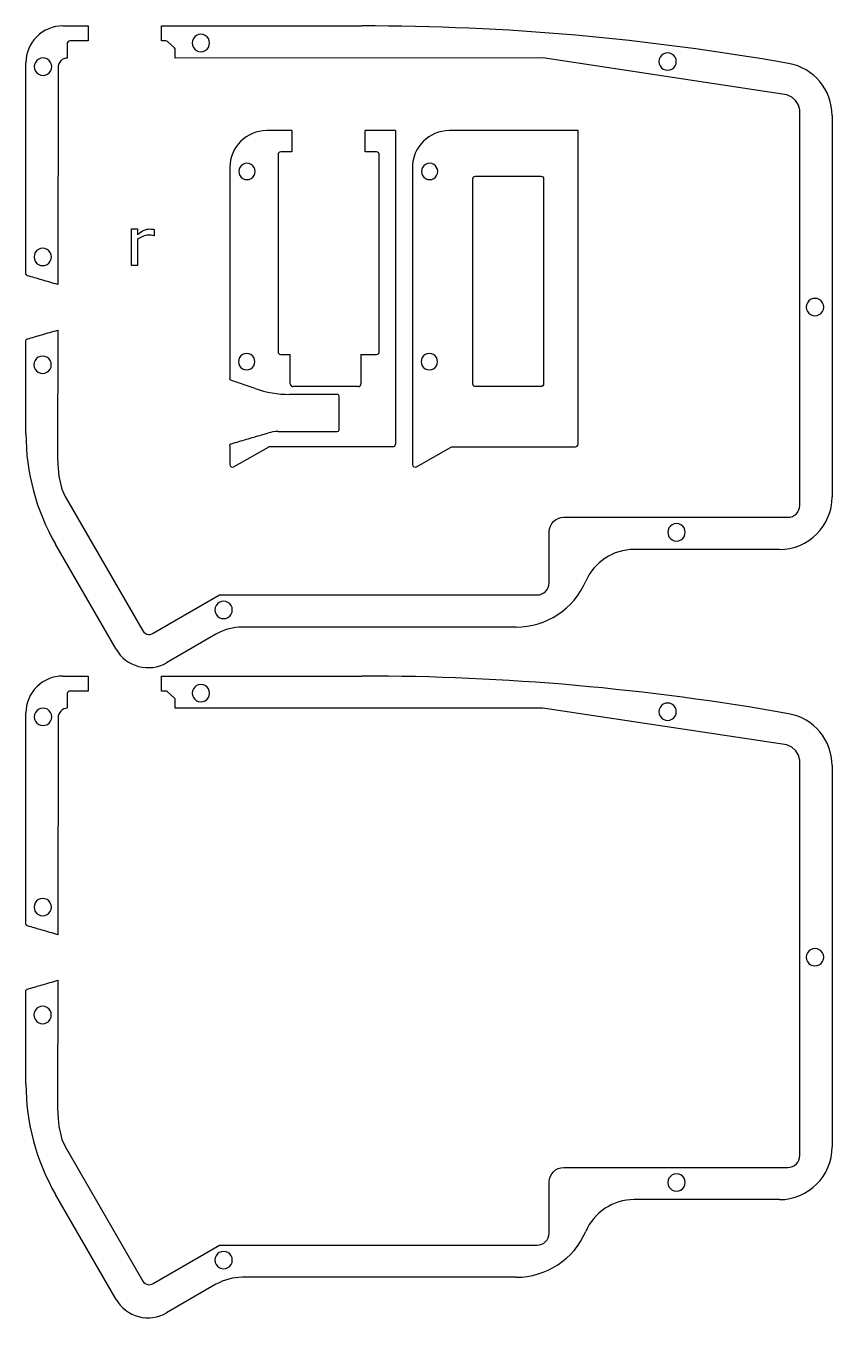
# Model space of a CAD drawing. Extents: x 0 to 620, y 0 to 245.
# Drawn here: x 312.8 to 465.6, y 0.2 to 245.4 of the extents above; entities that cross this region are included whole.
import ezdxf

# ---------------------------------------------------------------- set-up
doc = ezdxf.new("R2010")
doc.units = 0
doc.layers.add('Layer_1', color=7, linetype='CONTINUOUS')

msp = doc.modelspace()

# ---------------------------------------------------------------- linework, layer by layer
at = {"layer": 'Layer_1', "color": 7}
for points in [[(319.812744, 245.445716), (324.585944, 245.445716)], [(324.585944, 245.445716), (324.585944, 242.60418)], [(338.485921, 245.445716), (376.446002, 245.445716)], [(338.485921, 242.60418), (338.485921, 245.445716)], [(318.841129, 187.754094), (318.806625, 163.613179), (318.874572, 162.369639), (318.940348, 161.528504), (319.073166, 160.02599), (319.342916, 158.684184), (319.632248, 157.584816), (320.236468, 156.213668), (334.946114, 130.707531), (335.136198, 130.46467), (335.389025, 130.249406), (335.700535, 130.094043), (336.047033, 130.025304), (336.390514, 130.047264), (336.705921, 130.141033), (336.957989, 130.269435), (349.515658, 137.539036), (409.714134, 137.539036), (410.136591, 137.581554), (410.570305, 137.716041), (410.962343, 137.928687), (411.303163, 138.209833), (411.584304, 138.550668), (411.796957, 138.942701), (411.930492, 139.373336), (411.97396, 139.773227), (411.975018, 149.49395), (412.055065, 150.083017), (412.215834, 150.601494), (412.463899, 151.058826), (412.793051, 151.457843), (413.192071, 151.786984), (413.649394, 152.035057), (414.154533, 152.19169), (414.740389, 152.250666), (457.196573, 152.250692), (457.63613, 152.289057), (458.074971, 152.425132), (458.467007, 152.637777), (458.807825, 152.918923), (459.088968, 153.259732), (459.301622, 153.651791), (459.433863, 154.078272), (459.48573, 154.511765), (459.485702, 229.49977), (459.224411, 230.414282), (458.740155, 231.249205), (457.937739, 231.951284), (457.014768, 232.395828), (410.74475, 239.356981), (341.125916, 239.348302), (341.125916, 240.908437)], [(320.647135, 242.104182), (320.647135, 239.340709)], [(324.585944, 242.60418), (321.147133, 242.60418)], [(339.327104, 242.60418), (338.485921, 242.60418)], [(340.964573, 241.276286), (339.66576, 242.472029)], [(312.812753, 198.456262), (312.812753, 238.445728)], [(320.647135, 239.340709), (320.368063, 239.312655), (320.023727, 239.206028), (319.712168, 239.037193), (319.441968, 238.814459), (319.21985, 238.545359), (319.052499, 238.237067), (318.947245, 237.898026), (318.912307, 237.556589)], [(318.912307, 237.556589), (318.85348, 196.396431)], [(465.585692, 228.461692), (465.585692, 156.150644)], [(363.231907, 225.58076), (358.458706, 225.58076)], [(363.231907, 225.58076), (363.231907, 221.543482)], [(377.131885, 221.543482), (377.131885, 225.58076)], [(382.85209, 225.58076), (377.131885, 225.58076)], [(382.85209, 225.58076), (382.85209, 166.119047)], [(417.452036, 166.119047), (417.452036, 225.58076), (393.05865, 225.58076)], [(360.591911, 221.043481), (360.591911, 183.64354)], [(363.231907, 221.543482), (361.091911, 221.543482)], [(379.271882, 221.543482), (377.131885, 221.543482)], [(379.771881, 183.64354), (379.771881, 221.043481)], [(351.458717, 218.580772), (351.458717, 178.591303)], [(386.058662, 218.580772), (386.058662, 162.276668)], [(397.507538, 177.54579), (397.507538, 216.445728)], [(398.007536, 216.945729), (410.407516, 216.945729)], [(410.907517, 216.445728), (410.907517, 177.54579)], [(312.812753, 168.119079), (312.812753, 185.694422)], [(361.091911, 183.143542), (362.907593, 183.143542)], [(362.907593, 177.54579), (362.907593, 183.143542)], [(376.307572, 183.143542), (379.271882, 183.143542)], [(376.307572, 183.143542), (376.307572, 177.54579)], [(356.274507, 176.648304), (351.747414, 178.205848)], [(375.807572, 177.045792), (363.407592, 177.045792)], [(410.407516, 177.045792), (398.007536, 177.045792)], [(371.797578, 175.560299), (362.78115, 175.560299)], [(372.147578, 168.860311), (372.147578, 175.210299)], [(357.487092, 167.889133), (358.651087, 168.229308)], [(360.614563, 168.510321), (371.797578, 168.510321)], [(351.458717, 165.829488), (351.458717, 162.276668)], [(358.698709, 165.490821), (352.203672, 161.840794)], [(382.352091, 165.619038), (359.18862, 165.619038)], [(386.803617, 161.840794), (393.298654, 165.490821)], [(393.788566, 165.619038), (416.952035, 165.619038)], [(329.904515, 127.239378), (318.429597, 147.136596)], [(455.585707, 146.15068), (428.074669, 146.15068)], [(348.829607, 130.093514), (339.475387, 124.678374)], [(405.698413, 131.43905), (353.839638, 131.43905)], [(319.812744, 122.149756), (324.585944, 122.149756)], [(324.585944, 122.149756), (324.585944, 119.308221)], [(338.485921, 122.149756), (376.446002, 122.149756)], [(338.485921, 119.308221), (338.485921, 122.149756)], [(320.647135, 118.808222), (320.647135, 116.044749)], [(324.585944, 119.308221), (321.147133, 119.308221)], [(339.327104, 119.308221), (338.485921, 119.308221)], [(340.964573, 117.980326), (339.66576, 119.176069)], [(318.841129, 64.458135), (318.806625, 40.317219), (318.874572, 39.073679), (318.940348, 38.232544), (319.073166, 36.73003), (319.342916, 35.388225), (319.632248, 34.288856), (320.236468, 32.917708), (334.946114, 7.411571), (335.136198, 7.168711), (335.389025, 6.953446), (335.700535, 6.798083), (336.047033, 6.729344), (336.390514, 6.751305), (336.705921, 6.845073), (336.957989, 6.973475), (349.515658, 14.243076), (409.714134, 14.243076), (410.136591, 14.285594), (410.570305, 14.420082), (410.962343, 14.632727), (411.303163, 14.913873), (411.584304, 15.254708), (411.796957, 15.646741), (411.930492, 16.077376), (411.97396, 16.477267), (411.975018, 26.19799), (412.055065, 26.787057), (412.215834, 27.305534), (412.463899, 27.762866), (412.793051, 28.161883), (413.192071, 28.491024), (413.649394, 28.739097), (414.154533, 28.89573), (414.740389, 28.954706), (457.196573, 28.954732), (457.63613, 28.993097), (458.074971, 29.129172), (458.467007, 29.341817), (458.807825, 29.622963), (459.088968, 29.963772), (459.301622, 30.355831), (459.433863, 30.782312), (459.48573, 31.215805), (459.485702, 106.20381), (459.224411, 107.118322), (458.740155, 107.953245), (457.937739, 108.655324), (457.014768, 109.099868), (410.74475, 116.061021), (341.125916, 116.052343), (341.125916, 117.612477)], [(320.647135, 116.044749), (320.368063, 116.016695), (320.023727, 115.910068), (319.712168, 115.741233), (319.441968, 115.518499), (319.21985, 115.2494), (319.052499, 114.941108), (318.947245, 114.602066), (318.912307, 114.260629)], [(312.812753, 75.160302), (312.812753, 115.149768)], [(318.912307, 114.260629), (318.85348, 73.100471)], [(465.585692, 105.165732), (465.585692, 32.854685)], [(312.812753, 44.823119), (312.812753, 62.398462)], [(329.904515, 3.943418), (318.429597, 23.840636)], [(455.585707, 22.85472), (428.074669, 22.85472)], [(405.698413, 8.14309), (353.839638, 8.14309)], [(348.829607, 6.797554), (339.475387, 1.382415)]]:
    msp.add_lwpolyline(points, dxfattribs=at)
for points in [[(347.625906, 242.198908)], [(436.060891, 238.678566)], [(317.712516, 237.704057)], [(356.25848, 217.839101)], [(390.858424, 217.839101)], [(317.660952, 201.625251)], [(463.985708, 192.1204)], [(356.206916, 181.760289)], [(390.806862, 181.760289)], [(317.631726, 181.175267)], [(410.407516, 177.045792)], [(393.788566, 165.619038)], [(437.752072, 149.400684)], [(351.93108, 134.689054)], [(347.625906, 118.902948)], [(436.060891, 115.382606)], [(317.712516, 114.408097)], [(317.660952, 78.329291)], [(463.985708, 68.824441)], [(317.631726, 57.879307)], [(437.752072, 26.104725)], [(351.93108, 11.393094)]]:
    msp.add_lwpolyline(points, close=True, dxfattribs=at)
at = {"layer": 'Layer_1', "color": 1}
for points in [[(332.827376, 206.927125), (333.993183, 206.927125)], [(332.827376, 200.000415), (332.827376, 206.927125)], [(333.993183, 206.927125), (333.993183, 205.903928)], [(337.149579, 206.852724), (337.149579, 205.655882)], [(333.993183, 204.917959), (333.993183, 200.000415)], [(337.149579, 205.655882), (337.087561, 205.655882)], [(333.993183, 200.000415), (332.827376, 200.000415)]]:
    msp.add_lwpolyline(points, dxfattribs=at)
at = {"layer": 'Layer_1', "color": 7}
for points in [[(319.812744, 245.445716), (317.956231, 245.445717), (316.175756, 244.70822), (314.863003, 243.395468)], [(457.337055, 238.307121), (430.635251, 243.056954), (403.566977, 245.445716), (376.446002, 245.445716)], [(314.863003, 243.395468), (313.55025, 242.082715), (312.812753, 240.302241), (312.812753, 238.445728)], [(345.150719, 243.628398), (344.640111, 243.333508), (344.325675, 242.788553), (344.325911, 242.198908)], [(346.801098, 243.628398), (346.29049, 243.923289), (345.661327, 243.923289), (345.150719, 243.628398)], [(347.625906, 242.198908), (347.626142, 242.788553), (347.311706, 243.333508), (346.801098, 243.628398)], [(321.147133, 242.60418), (320.870992, 242.60418), (320.647136, 242.380323), (320.647135, 242.104182)], [(339.66576, 242.472029), (339.573453, 242.55701), (339.452572, 242.604181), (339.327104, 242.60418)], [(341.125916, 240.908437), (341.125917, 241.048215), (341.067407, 241.181612), (340.964573, 241.276286)], [(344.325911, 242.198908), (344.325675, 241.609263), (344.640111, 241.064308), (345.150719, 240.769418)], [(345.150719, 240.769418), (345.661327, 240.474527), (346.29049, 240.474527), (346.801098, 240.769418)], [(346.801098, 240.769418), (347.311706, 241.064308), (347.626142, 241.609263), (347.625906, 242.198908)], [(435.235892, 240.107506), (434.725381, 240.40225), (434.096406, 240.40225), (433.585894, 240.107506)], [(315.237329, 239.133547), (314.726722, 238.838657), (314.412286, 238.293702), (314.412522, 237.704057)], [(316.887708, 239.133547), (316.3771, 239.428438), (315.747937, 239.428438), (315.237329, 239.133547)], [(317.712516, 237.704057), (317.712752, 238.293702), (317.398316, 238.838657), (316.887708, 239.133547)], [(433.585894, 240.107506), (433.075383, 239.812763), (432.760896, 239.268054), (432.760896, 238.678566)], [(432.760896, 238.678566), (432.760896, 238.089079), (433.075383, 237.54437), (433.585894, 237.249626)], [(436.060891, 238.678566), (436.060891, 239.268054), (435.746403, 239.812763), (435.235892, 240.107506)], [(435.235892, 237.249626), (435.746403, 237.54437), (436.060891, 238.089079), (436.060891, 238.678566)], [(465.585692, 228.461692), (465.585692, 233.308921), (462.109368, 237.458201), (457.337055, 238.307121)], [(314.412522, 237.704057), (314.412286, 237.114413), (314.726722, 236.569457), (315.237329, 236.274567)], [(315.237329, 236.274567), (315.747937, 235.979676), (316.3771, 235.979676), (316.887708, 236.274567)], [(316.887708, 236.274567), (317.398316, 236.569457), (317.712752, 237.114413), (317.712516, 237.704057)], [(433.585894, 237.249626), (434.096406, 236.954883), (434.725381, 236.954883), (435.235892, 237.249626)], [(358.458706, 225.58076), (354.592719, 225.58076), (351.458718, 222.446759), (351.458717, 218.580772)], [(393.05865, 225.58076), (389.192664, 225.58076), (386.058663, 222.446759), (386.058662, 218.580772)], [(360.738357, 221.397035), (360.644589, 221.303266), (360.591911, 221.176089), (360.591911, 221.043481)], [(361.091911, 221.543482), (360.959302, 221.543482), (360.832125, 221.490803), (360.738357, 221.397035)], [(379.625435, 221.397035), (379.531667, 221.490803), (379.40449, 221.543482), (379.271882, 221.543482)], [(379.771881, 221.043481), (379.771881, 221.176089), (379.719203, 221.303266), (379.625435, 221.397035)], [(353.933484, 219.181439), (353.453913, 218.904558), (353.158485, 218.392862), (353.158485, 217.839101)], [(355.483481, 219.181439), (355.00391, 219.458319), (354.413055, 219.458319), (353.933484, 219.181439)], [(356.25848, 217.839101), (356.25848, 218.392862), (355.963052, 218.904558), (355.483481, 219.181439)], [(388.532976, 219.182746), (388.053175, 218.905517), (387.757869, 218.393235), (387.75843, 217.839101)], [(390.083879, 219.182746), (389.604078, 219.459975), (389.012777, 219.459975), (388.532976, 219.182746)], [(390.858424, 217.839101), (390.858985, 218.393235), (390.56368, 218.905517), (390.083879, 219.182746)], [(353.158485, 217.839101), (353.158485, 217.28534), (353.453913, 216.773644), (353.933484, 216.496764)], [(353.933484, 216.496764), (354.413055, 216.219884), (355.00391, 216.219884), (355.483481, 216.496764)], [(355.483481, 216.496764), (355.963052, 216.773644), (356.25848, 217.28534), (356.25848, 217.839101)], [(387.75843, 217.839101), (387.757869, 217.284967), (388.053175, 216.772686), (388.532976, 216.495457)], [(388.532976, 216.495457), (389.012777, 216.218228), (389.604078, 216.218228), (390.083879, 216.495457)], [(390.083879, 216.495457), (390.56368, 216.772686), (390.858985, 217.284967), (390.858424, 217.839101)], [(397.507538, 216.445728), (397.507538, 216.578336), (397.560216, 216.705513), (397.653984, 216.799282)], [(397.653984, 216.799282), (397.747751, 216.89305), (397.874928, 216.945729), (398.007536, 216.945729)], [(410.407516, 216.945729), (410.540125, 216.94573), (410.667302, 216.893051), (410.761071, 216.799283)], [(410.761071, 216.799283), (410.854839, 216.705514), (410.907517, 216.578337), (410.907517, 216.445728)], [(315.185765, 203.054741), (314.675157, 202.75985), (314.360721, 202.214895), (314.360957, 201.625251)], [(314.360957, 201.625251), (314.360721, 201.035606), (314.675157, 200.490651), (315.185765, 200.19576)], [(316.836144, 203.054741), (316.325536, 203.349631), (315.696373, 203.349631), (315.185765, 203.054741)], [(317.660952, 201.625251), (317.661188, 202.214895), (317.346752, 202.75985), (316.836144, 203.054741)], [(316.836144, 200.19576), (317.346752, 200.490651), (317.661188, 201.035606), (317.660952, 201.625251)], [(315.185765, 200.19576), (315.696373, 199.90087), (316.325536, 199.90087), (316.836144, 200.19576)], [(312.842884, 198.303491), (312.822987, 198.351963), (312.812753, 198.403848), (312.812753, 198.456262)], [(312.928661, 198.173766), (312.891887, 198.210993), (312.862754, 198.255073), (312.842884, 198.303491)], [(313.008507, 198.111219), (312.979347, 198.128682), (312.952519, 198.14961), (312.928661, 198.173766)], [(313.10145, 198.070791), (313.068877, 198.080316), (313.037646, 198.093809), (313.008507, 198.111219)], [(315.833073, 197.276301), (314.928292, 197.539614), (314.008236, 197.807187), (313.10145, 198.070791)], [(318.85348, 196.396431), (317.854814, 196.687657), (316.82964, 196.986239), (315.833073, 197.276301)], [(463.16071, 193.54934), (462.650199, 193.844084), (462.021223, 193.844084), (461.510712, 193.54934)], [(461.510712, 193.54934), (461.000201, 193.254596), (460.685714, 192.709888), (460.685714, 192.1204)], [(460.685714, 192.1204), (460.685714, 191.530913), (461.000201, 190.986204), (461.510712, 190.691461)], [(463.985708, 192.1204), (463.985708, 192.709888), (463.671221, 193.254596), (463.16071, 193.54934)], [(463.16071, 190.691461), (463.671221, 190.986204), (463.985708, 191.530913), (463.985708, 192.1204)], [(461.510712, 190.691461), (462.021223, 190.396717), (462.650199, 190.396717), (463.16071, 190.691461)], [(313.101238, 186.07984), (314.006125, 186.343418), (314.924188, 186.61099), (315.827075, 186.874277)], [(315.827075, 186.874277), (316.821605, 187.164313), (317.844522, 187.462868), (318.841129, 187.754094)], [(312.812753, 185.694422), (312.812753, 185.728633), (312.817118, 185.762711), (312.825717, 185.79581)], [(312.825717, 185.79581), (312.834316, 185.828883), (312.847122, 185.860739), (312.863801, 185.890611)], [(312.863801, 185.890611), (312.889228, 185.936145), (312.923293, 185.976282), (312.964092, 186.008773)], [(312.964092, 186.008773), (313.00475, 186.041158), (313.051327, 186.065288), (313.101228, 186.07984)], [(315.156539, 182.604757), (314.645931, 182.309867), (314.331495, 181.764911), (314.331731, 181.175267)], [(316.806918, 182.604757), (316.29631, 182.899647), (315.667147, 182.899647), (315.156539, 182.604757)], [(317.631726, 181.175267), (317.631962, 181.764911), (317.317526, 182.309867), (316.806918, 182.604757)], [(353.88192, 183.102627), (353.402349, 182.825746), (353.106921, 182.31405), (353.106921, 181.760289)], [(353.106921, 181.760289), (353.106921, 181.206529), (353.402349, 180.694832), (353.88192, 180.417952)], [(355.431917, 183.102627), (354.952346, 183.379507), (354.361491, 183.379507), (353.88192, 183.102627)], [(356.206916, 181.760289), (356.206916, 182.31405), (355.911488, 182.825746), (355.431917, 183.102627)], [(355.431917, 180.417952), (355.911488, 180.694832), (356.206916, 181.206529), (356.206916, 181.760289)], [(360.591911, 183.64354), (360.591912, 183.367399), (360.815769, 183.143542), (361.091911, 183.143542)], [(379.271882, 183.143542), (379.548023, 183.143542), (379.77188, 183.367399), (379.771881, 183.64354)], [(388.481865, 183.102627), (388.002294, 182.825747), (387.706866, 182.31405), (387.706866, 181.760289)], [(387.706866, 181.760289), (387.706866, 181.206528), (388.002294, 180.694832), (388.481865, 180.417952)], [(390.031863, 183.102627), (389.552292, 183.379508), (388.961436, 183.379508), (388.481865, 183.102627)], [(390.806862, 181.760289), (390.806862, 182.31405), (390.511434, 182.825747), (390.031863, 183.102627)], [(390.031863, 180.417952), (390.511434, 180.694832), (390.806862, 181.206528), (390.806862, 181.760289)], [(314.331731, 181.175267), (314.331495, 180.585622), (314.645931, 180.040667), (315.156539, 179.745776)], [(315.156539, 179.745776), (315.667147, 179.450886), (316.29631, 179.450886), (316.806918, 179.745776)], [(316.806918, 179.745776), (317.317526, 180.040667), (317.631962, 180.585622), (317.631726, 181.175267)], [(353.88192, 180.417952), (354.361491, 180.141072), (354.952346, 180.141072), (355.431917, 180.417952)], [(388.481865, 180.417952), (388.961436, 180.141071), (389.552292, 180.141071), (390.031863, 180.417952)], [(351.471767, 178.48965), (351.463101, 178.522837), (351.458717, 178.557), (351.458717, 178.591303)], [(351.510128, 178.394504), (351.49333, 178.424449), (351.48044, 178.456427), (351.471767, 178.48965)], [(351.610459, 178.276656), (351.569678, 178.309043), (351.535607, 178.349083), (351.510128, 178.394504)], [(351.747414, 178.205848), (351.697597, 178.220321), (351.651086, 178.244387), (351.610459, 178.276656)], [(356.274507, 176.648304), (358.36821, 175.927968), (360.566997, 175.560299), (362.78115, 175.560299)], [(362.907593, 177.54579), (362.907593, 177.269649), (363.13145, 177.045792), (363.407592, 177.045792)], [(375.807572, 177.045792), (376.083714, 177.045792), (376.307571, 177.269649), (376.307572, 177.54579)], [(398.007536, 177.045792), (397.731395, 177.045793), (397.507539, 177.269649), (397.507538, 177.54579)], [(410.76107, 177.192238), (410.667301, 177.09847), (410.540124, 177.045792), (410.407516, 177.045792)], [(410.907517, 177.54579), (410.907517, 177.413182), (410.854838, 177.286006), (410.76107, 177.192238)], [(372.045066, 175.457786), (371.979428, 175.523424), (371.890404, 175.560299), (371.797578, 175.560299)], [(372.147578, 175.210299), (372.147578, 175.303124), (372.110704, 175.392149), (372.045066, 175.457786)], [(312.812753, 168.119079), (312.812755, 160.753395), (314.749818, 153.517233), (318.429597, 147.136596)], [(351.747203, 166.214879), (352.695442, 166.491104), (353.661361, 166.772593), (354.610681, 167.049479)], [(354.610681, 167.049479), (355.561625, 167.326815), (356.536291, 167.611295), (357.487092, 167.889133)], [(360.614563, 168.510321), (359.95005, 168.510322), (359.288923, 168.415701), (358.651087, 168.229308)], [(371.797578, 168.510321), (371.990874, 168.510321), (372.147573, 168.667016), (372.147578, 168.860311)], [(351.458717, 165.829488), (351.458717, 165.881822), (351.468925, 165.933654), (351.488772, 165.982073)], [(351.488772, 165.982073), (351.508613, 166.030491), (351.537711, 166.074544), (351.57445, 166.111798)], [(351.57445, 166.111798), (351.598299, 166.135875), (351.625124, 166.157015), (351.654286, 166.174398)], [(351.654286, 166.174398), (351.683414, 166.19186), (351.714635, 166.205381), (351.747203, 166.214879)], [(359.18862, 165.619038), (359.01702, 165.619042), (358.848307, 165.574887), (358.698709, 165.490821)], [(382.352091, 165.619038), (382.484701, 165.619038), (382.611879, 165.671718), (382.705648, 165.765488)], [(382.705648, 165.765488), (382.799416, 165.859258), (382.852093, 165.986437), (382.85209, 166.119047)], [(393.298654, 165.490821), (393.448252, 165.574887), (393.616966, 165.619042), (393.788566, 165.619038)], [(416.952035, 165.619038), (417.084645, 165.619038), (417.211824, 165.671717), (417.305593, 165.765488)], [(417.305593, 165.765488), (417.399361, 165.859258), (417.452039, 165.986437), (417.452036, 166.119047)], [(351.458717, 162.276668), (351.458722, 162.099074), (351.552929, 161.93481), (351.706212, 161.845124)], [(386.058662, 162.276668), (386.058667, 162.099074), (386.152874, 161.93481), (386.306157, 161.845124)], [(351.706212, 161.845124), (351.859496, 161.755437), (352.04885, 161.753789), (352.203672, 161.840794)], [(386.306157, 161.845124), (386.459441, 161.755437), (386.648795, 161.753789), (386.803617, 161.840794)], [(455.585707, 146.15068), (461.108538, 146.15068), (465.585681, 150.627813), (465.585692, 156.150644)], [(435.276746, 150.830578), (434.766067, 150.53558), (434.451669, 149.990444), (434.452078, 149.400684)], [(436.927404, 150.830578), (436.416725, 151.125576), (435.787425, 151.125576), (435.276746, 150.830578)], [(437.752072, 149.400684), (437.752481, 149.990444), (437.438083, 150.53558), (436.927404, 150.830578)], [(434.452078, 149.400684), (434.451669, 148.810925), (434.766067, 148.265789), (435.276746, 147.970791)], [(435.276746, 147.970791), (435.787425, 147.675793), (436.416725, 147.675793), (436.927404, 147.970791)], [(436.927404, 147.970791), (437.438083, 148.265789), (437.752481, 148.810925), (437.752072, 149.400684)], [(428.074669, 146.15068), (424.084176, 146.15068), (420.475678, 143.778214), (418.893875, 140.114618)], [(405.698413, 131.43905), (411.433907, 131.439051), (416.620365, 134.848971), (418.893875, 140.114618)], [(349.455893, 136.118544), (348.945285, 135.823654), (348.630849, 135.278699), (348.631085, 134.689054)], [(351.106272, 136.118544), (350.595664, 136.413435), (349.966501, 136.413435), (349.455893, 136.118544)], [(351.93108, 134.689054), (351.931316, 135.278699), (351.61688, 135.823654), (351.106272, 136.118544)], [(348.631085, 134.689054), (348.630849, 134.09941), (348.945285, 133.554454), (349.455893, 133.259564)], [(349.455893, 133.259564), (349.966501, 132.964673), (350.595664, 132.964673), (351.106272, 133.259564)], [(351.106272, 133.259564), (351.61688, 133.554454), (351.931316, 134.09941), (351.93108, 134.689054)], [(353.839638, 131.43905), (352.080343, 131.439053), (350.352183, 130.974924), (348.829607, 130.093514)], [(329.904515, 127.239378), (330.832996, 125.629426), (332.363597, 124.454788), (334.158935, 123.974386)], [(334.158935, 123.974386), (335.954273, 123.493984), (337.866958, 123.747256), (339.475387, 124.678374)], [(319.812744, 122.149756), (317.956231, 122.149757), (316.175756, 121.41226), (314.863003, 120.099508)], [(345.150719, 120.332439), (344.640111, 120.037548), (344.325675, 119.492593), (344.325911, 118.902948)], [(346.801098, 120.332439), (346.29049, 120.627329), (345.661327, 120.627329), (345.150719, 120.332439)], [(347.625906, 118.902948), (347.626142, 119.492593), (347.311706, 120.037548), (346.801098, 120.332439)], [(457.337055, 115.011161), (430.635251, 119.760995), (403.566977, 122.149756), (376.446002, 122.149756)], [(314.863003, 120.099508), (313.55025, 118.786756), (312.812753, 117.006281), (312.812753, 115.149768)], [(321.147133, 119.308221), (320.870992, 119.30822), (320.647136, 119.084363), (320.647135, 118.808222)], [(339.66576, 119.176069), (339.573453, 119.26105), (339.452572, 119.308221), (339.327104, 119.308221)], [(341.125916, 117.612477), (341.125917, 117.752255), (341.067407, 117.885653), (340.964573, 117.980326)], [(344.325911, 118.902948), (344.325675, 118.313304), (344.640111, 117.768349), (345.150719, 117.473458)], [(346.801098, 117.473458), (347.311706, 117.768349), (347.626142, 118.313304), (347.625906, 118.902948)], [(315.237329, 115.837588), (314.726722, 115.542697), (314.412286, 114.997742), (314.412522, 114.408097)], [(316.887708, 115.837588), (316.3771, 116.132478), (315.747937, 116.132478), (315.237329, 115.837588)], [(317.712516, 114.408097), (317.712752, 114.997742), (317.398316, 115.542697), (316.887708, 115.837588)], [(345.150719, 117.473458), (345.661327, 117.178568), (346.29049, 117.178568), (346.801098, 117.473458)], [(433.585894, 116.811547), (433.075383, 116.516803), (432.760896, 115.972094), (432.760896, 115.382606)], [(432.760896, 115.382606), (432.760896, 114.793119), (433.075383, 114.24841), (433.585894, 113.953666)], [(435.235892, 116.811547), (434.725381, 117.10629), (434.096406, 117.10629), (433.585894, 116.811547)], [(436.060891, 115.382606), (436.060891, 115.972094), (435.746403, 116.516803), (435.235892, 116.811547)], [(435.235892, 113.953666), (435.746403, 114.24841), (436.060891, 114.793119), (436.060891, 115.382606)], [(314.412522, 114.408097), (314.412286, 113.818453), (314.726722, 113.273498), (315.237329, 112.978607)], [(315.237329, 112.978607), (315.747937, 112.683717), (316.3771, 112.683717), (316.887708, 112.978607)], [(316.887708, 112.978607), (317.398316, 113.273498), (317.712752, 113.818453), (317.712516, 114.408097)], [(433.585894, 113.953666), (434.096406, 113.658923), (434.725381, 113.658923), (435.235892, 113.953666)], [(465.585692, 105.165732), (465.585692, 110.012962), (462.109368, 114.162241), (457.337055, 115.011161)], [(315.185765, 79.758781), (314.675157, 79.46389), (314.360721, 78.918935), (314.360957, 78.329291)], [(316.836144, 79.758781), (316.325536, 80.053671), (315.696373, 80.053671), (315.185765, 79.758781)], [(317.660952, 78.329291), (317.661188, 78.918935), (317.346752, 79.46389), (316.836144, 79.758781)], [(314.360957, 78.329291), (314.360721, 77.739646), (314.675157, 77.194691), (315.185765, 76.8998)], [(315.185765, 76.8998), (315.696373, 76.60491), (316.325536, 76.60491), (316.836144, 76.8998)], [(316.836144, 76.8998), (317.346752, 77.194691), (317.661188, 77.739646), (317.660952, 78.329291)], [(312.842884, 75.007532), (312.822987, 75.056003), (312.812753, 75.107888), (312.812753, 75.160302)], [(312.928661, 74.877807), (312.891887, 74.915033), (312.862754, 74.959113), (312.842884, 75.007532)], [(313.008507, 74.815259), (312.979347, 74.832722), (312.952519, 74.85365), (312.928661, 74.877807)], [(313.10145, 74.774831), (313.068877, 74.784356), (313.037646, 74.79785), (313.008507, 74.815259)], [(315.833073, 73.980341), (314.928292, 74.243654), (314.008236, 74.511227), (313.10145, 74.774831)], [(318.85348, 73.100471), (317.854814, 73.391697), (316.82964, 73.690279), (315.833073, 73.980341)], [(461.510712, 70.25338), (461.000201, 69.958637), (460.685714, 69.413928), (460.685714, 68.824441)], [(460.685714, 68.824441), (460.685714, 68.234953), (461.000201, 67.690245), (461.510712, 67.395501)], [(463.16071, 70.25338), (462.650199, 70.548124), (462.021223, 70.548124), (461.510712, 70.25338)], [(463.985708, 68.824441), (463.985708, 69.413928), (463.671221, 69.958637), (463.16071, 70.25338)], [(463.16071, 67.395501), (463.671221, 67.690245), (463.985708, 68.234953), (463.985708, 68.824441)], [(461.510712, 67.395501), (462.021223, 67.100757), (462.650199, 67.100757), (463.16071, 67.395501)], [(315.827075, 63.578317), (316.821605, 63.868353), (317.844522, 64.166908), (318.841129, 64.458135)], [(312.812753, 62.398462), (312.812753, 62.432673), (312.817118, 62.466751), (312.825717, 62.499851)], [(312.825717, 62.499851), (312.834316, 62.532923), (312.847122, 62.564779), (312.863801, 62.594651)], [(312.863801, 62.594651), (312.889228, 62.640185), (312.923293, 62.680323), (312.964092, 62.712813)], [(312.964092, 62.712813), (313.00475, 62.745198), (313.051327, 62.769328), (313.101228, 62.78388)], [(313.101238, 62.78388), (314.006125, 63.047458), (314.924188, 63.315031), (315.827075, 63.578317)], [(315.156539, 59.308797), (314.645931, 59.013907), (314.331495, 58.468952), (314.331731, 57.879307)], [(316.806918, 59.308797), (316.29631, 59.603688), (315.667147, 59.603688), (315.156539, 59.308797)], [(317.631726, 57.879307), (317.631962, 58.468952), (317.317526, 59.013907), (316.806918, 59.308797)], [(314.331731, 57.879307), (314.331495, 57.289662), (314.645931, 56.744707), (315.156539, 56.449817)], [(315.156539, 56.449817), (315.667147, 56.154926), (316.29631, 56.154926), (316.806918, 56.449817)], [(316.806918, 56.449817), (317.317526, 56.744707), (317.631962, 57.289662), (317.631726, 57.879307)], [(312.812753, 44.823119), (312.812755, 37.457435), (314.749818, 30.221273), (318.429597, 23.840636)], [(455.585707, 22.85472), (461.108538, 22.85472), (465.585681, 27.331854), (465.585692, 32.854685)], [(435.276746, 27.534618), (434.766067, 27.23962), (434.451669, 26.694484), (434.452078, 26.104725)], [(436.927404, 27.534618), (436.416725, 27.829616), (435.787425, 27.829616), (435.276746, 27.534618)], [(437.752072, 26.104725), (437.752481, 26.694484), (437.438083, 27.23962), (436.927404, 27.534618)], [(434.452078, 26.104725), (434.451669, 25.514965), (434.766067, 24.969829), (435.276746, 24.674831)], [(435.276746, 24.674831), (435.787425, 24.379833), (436.416725, 24.379833), (436.927404, 24.674831)], [(436.927404, 24.674831), (437.438083, 24.969829), (437.752481, 25.514965), (437.752072, 26.104725)], [(428.074669, 22.85472), (424.084176, 22.85472), (420.475678, 20.482254), (418.893875, 16.818658)], [(405.698413, 8.14309), (411.433907, 8.143091), (416.620365, 11.553011), (418.893875, 16.818658)], [(349.455893, 12.822585), (348.945285, 12.527694), (348.630849, 11.982739), (348.631085, 11.393094)], [(351.106272, 12.822585), (350.595664, 13.117475), (349.966501, 13.117475), (349.455893, 12.822585)], [(351.93108, 11.393094), (351.931316, 11.982739), (351.61688, 12.527694), (351.106272, 12.822585)], [(348.631085, 11.393094), (348.630849, 10.80345), (348.945285, 10.258495), (349.455893, 9.963604)], [(349.455893, 9.963604), (349.966501, 9.668714), (350.595664, 9.668714), (351.106272, 9.963604)], [(351.106272, 9.963604), (351.61688, 10.258495), (351.931316, 10.80345), (351.93108, 11.393094)], [(353.839638, 8.14309), (352.080343, 8.143094), (350.352183, 7.678964), (348.829607, 6.797554)], [(329.904515, 3.943418), (330.832996, 2.333466), (332.363597, 1.158828), (334.158935, 0.678426)], [(334.158935, 0.678426), (335.954273, 0.198024), (337.866958, 0.451296), (339.475387, 1.382415)]]:
    msp.add_open_spline(points, degree=3, dxfattribs=at)
at = {"layer": 'Layer_1', "color": 1}
for points in [[(333.993183, 205.903928), (334.456204, 206.276012), (334.863413, 206.538531), (335.214814, 206.691487)], [(335.214814, 206.691487), (335.570345, 206.848596), (335.932083, 206.927125), (336.300031, 206.927125)], [(336.300031, 206.927125), (336.502594, 206.927125), (336.64935, 206.921039), (336.740295, 206.908604)], [(336.740295, 206.908525), (336.831259, 206.900322), (336.967689, 206.881669), (337.149579, 206.852724)], [(334.960579, 205.531872), (334.625704, 205.374762), (334.303238, 205.170133), (333.993183, 204.917959)], [(336.002373, 205.773727), (335.642698, 205.773727), (335.295433, 205.693109), (334.960579, 205.531872)], [(336.579085, 205.742718), (336.417848, 205.763355), (336.225612, 205.773727), (336.002373, 205.773727)], [(337.087561, 205.655882), (336.913941, 205.697236), (336.744449, 205.726181), (336.579085, 205.742718)]]:
    msp.add_open_spline(points, degree=3, dxfattribs=at)

doc.saveas('drawing.dxf')
